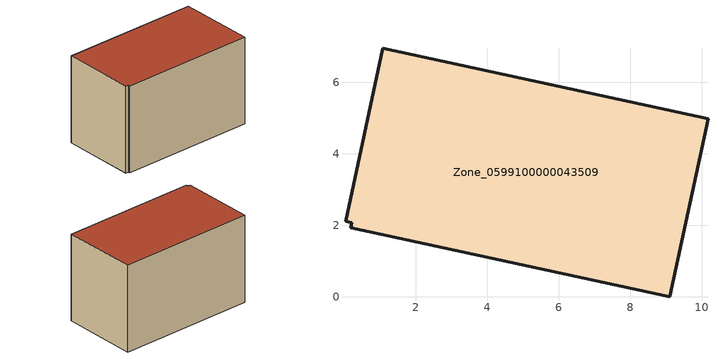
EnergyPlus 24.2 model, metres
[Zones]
Zone_0599100000043509
 floor ground (C_G): 9.11,0 0.17,1.93 0.2,2.08 0.03,2.11 1.07,6.95 10.18,4.98 z0
 wall outside (C_F): 9.11,0 10.18,4.98 1.07,6.95 0.03,2.11 0.2,2.08 0.17,1.93 9.11,0 z0:5.94
 roof outside (C_R): 0.17,1.93 9.11,0 10.18,4.98 1.07,6.95 0.03,2.11 0.2,2.08 z5.94
[BUILDING]
Pand.0599100000043509: North Axis=0; Terrain=City; Loads Convergence Tolerance Value=0.04; Temperature Convergence Tolerance Value=0.4; Solar Distribution=FullExterior; Maximum Number of Warmup Days=25; Minimum Number of Warmup Days=1
[Site:Location]
Rotterdam.The.Hague.AP_ZH_NLD Design_Conditions: Latitude=51.96; Longitude=4.45; Time Zone=1; Elevation=-4.5
[SITE:GROUNDTEMPERATURE:BUILDINGSURFACE]
18, 18, 18, 18, 18, 18, 18, 18, 18, 18, 18, 18
[MATERIAL] Thermal Absorptance=0.9; Solar Absorptance=0.7; Visible Absorptance=0.7
Name | Roughness | Thickness | Conductivity | Density | Specific Heat
G.TI.1975-1991 | MediumSmooth | 0.15 | 0.288461 | 540 | 1210
F.TI.1975-1991 | Rough | 0.3 | 0.230769 | 1920 | 840
R.TI.1975-1991 | MediumRough | 0.2 | 0.153846 | 1500 | 1000
[CONSTRUCTION]
C_G: G.TI.1975-1991
C_F: F.TI.1975-1991
C_R: R.TI.1975-1991
[ZONE]
Zone_0599100000043509: Type=1; Multiplier=1; Ceiling Height=Autocalculate; Volume=Autocalculate; Floor Area=autocalculate; Part of Total Floor Area=Yes
[ZONEINFILTRATION:DESIGNFLOWRATE]
Infil_Zone_0599100000043509: Zone or ZoneList or Space or SpaceList=Zone_0599100000043509; Schedule=AlwaysOn; Design Flow Rate Calculation Method=Flow/Area; Flow Rate per Floor Area=0.003; Constant Term Coefficient=1; Temperature Term Coefficient=0; Velocity Term Coefficient=0; Velocity Squared Term Coefficient=0
[HVACTEMPLATE:ZONE:IDEALLOADSAIRSYSTEM]
Zone_0599100000043509: Maximum Heating Supply Air Temperature=50; Minimum Cooling Supply Air Temperature=13; Maximum Heating Supply Air Humidity Ratio=0.0156; Minimum Cooling Supply Air Humidity Ratio=0.0077; Heating Limit=NoLimit; Cooling Limit=NoLimit; Dehumidification Control Type=ConstantSensibleHeatRatio; Cooling Sensible Heat Ratio=0.7; Dehumidification Setpoint=60; Humidification Control Type=None; Humidification Setpoint=30; Outdoor Air Method=None; Outdoor Air Flow Rate per Person=0.00944; Outdoor Air Flow Rate per Zone Floor Area=0; Outdoor Air Flow Rate per Zone=0; Demand Controlled Ventilation Type=None; Outdoor Air Economizer Type=NoEconomizer; Heat Recovery Type=None; Sensible Heat Recovery Effectiveness=0.7; Latent Heat Recovery Effectiveness=0.65
[ZONECONTROL:THERMOSTAT]
ThermostatControl_Zone_0599100000043509: Zone or ZoneList=Zone_0599100000043509; Control Type Schedule=DualSetpointControlType; Control 1=Thermostat_Zone_0599100000043509; Temperature Difference Between Cutout And Setpoint=0
[THERMOSTATSETPOINT:DUALSETPOINT]
Thermostat_Zone_0599100000043509: Heating Setpoint Temperature Schedule=HeatingSetpoint_Zone_0599100000043509; Cooling Setpoint Temperature Schedule=CoolingSetpoint_Zone_0599100000043509
[SCHEDULE:COMPACT]
HeatingSetpoint_Zone_0599100000043509: Through: 12/31, For: AllDays, Until: 24:00, 21
CoolingSetpoint_Zone_0599100000043509: Through: 12/31, For: AllDays, Until: 24:00, 24
DualSetpointControlType: Through: 12/31, For: AllDays, Until: 24:00, 4
AlwaysOn: Through: 12/31, For: AllDays, Until: 24:00, 1
